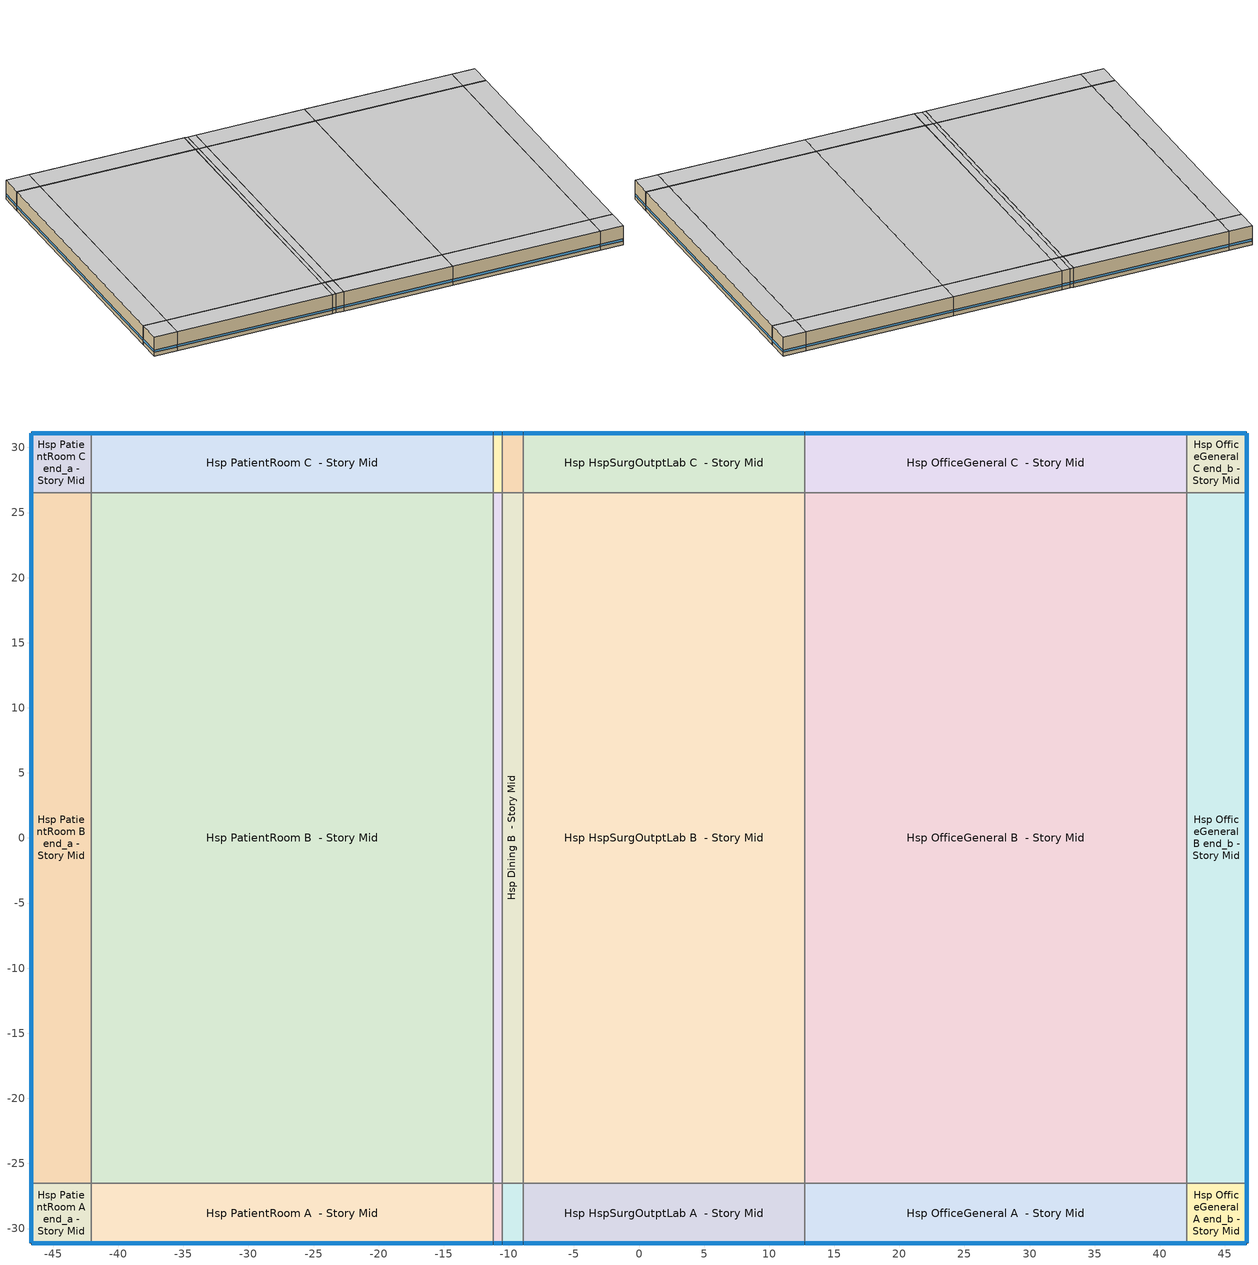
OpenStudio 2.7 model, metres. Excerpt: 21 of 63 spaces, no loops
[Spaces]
Hsp PatientRoom A end_a - Story Mid
 floor adiabatic (DEER Uncarpeted 6in Slab Floor): -46.66,-31.11 -46.66,-26.54 -42.09,-26.54 -42.09,-31.11 z5.94
 wall outside: -46.66,-26.54 -46.66,-31.11 -42.09,-31.11 z5.94:9.91
 wall to Hsp PatientRoom B end_a - Story Mid: -42.09,-26.54 -46.66,-26.54 z5.94:9.91
 wall to Hsp PatientRoom A  - Story Mid: -42.09,-31.11 -42.09,-26.54 z5.94:9.91
 window: -46.64,-31.11 -42.11,-31.11 / -46.66,-26.56 -46.66,-31.08 z6.71:7.15
 ceiling adiabatic (DEER Uncarpeted 6in Slab Floor): -42.09,-31.11 -42.09,-26.54 -46.66,-26.54 -46.66,-31.11 z9.91
Hsp PatientRoom B end_a - Story Mid
 floor adiabatic (DEER Uncarpeted 6in Slab Floor): -46.66,-26.54 -46.66,26.54 -42.09,26.54 -42.09,-26.54 z5.94
 wall outside: -46.66,26.54 -46.66,-26.54 z5.94:9.91
 wall to Hsp PatientRoom C end_a - Story Mid: -42.09,26.54 -46.66,26.54 z5.94:9.91
 wall to Hsp PatientRoom B  - Story Mid: -42.09,-26.54 -42.09,26.54 z5.94:9.91
 window: -46.66,26.51 -46.66,-26.51 z6.71:7.14
 ceiling adiabatic (DEER Uncarpeted 6in Slab Floor): -42.09,-26.54 -42.09,26.54 -46.66,26.54 -46.66,-26.54 z9.91
Hsp PatientRoom C end_a - Story Mid
 floor adiabatic (DEER Uncarpeted 6in Slab Floor): -46.66,26.54 -46.66,31.11 -42.09,31.11 -42.09,26.54 z5.94
 wall outside: -42.09,31.11 -46.66,31.11 -46.66,26.54 z5.94:9.91
 wall to Hsp PatientRoom C  - Story Mid: -42.09,26.54 -42.09,31.11 z5.94:9.91
 window: -46.66,31.08 -46.66,26.56 / -42.11,31.11 -46.64,31.11 z6.71:7.15
 ceiling adiabatic (DEER Uncarpeted 6in Slab Floor): -42.09,26.54 -42.09,31.11 -46.66,31.11 -46.66,26.54 z9.91
Hsp PatientRoom A  - Story Mid
 floor adiabatic (DEER Uncarpeted 6in Slab Floor): -42.09,-31.11 -42.09,-26.54 -11.2,-26.54 -11.2,-31.11 z5.94
 wall outside: -42.09,-31.11 -11.2,-31.11 z5.94:9.91
 wall to Hsp PatientRoom B  - Story Mid: -11.2,-26.54 -42.09,-26.54 z5.94:9.91
 wall to Hsp Kitchen A  - Story Mid: -11.2,-31.11 -11.2,-26.54 z5.94:9.91
 window: -42.06,-31.11 -11.22,-31.11 z6.71:7.14
 ceiling adiabatic (DEER Uncarpeted 6in Slab Floor): -11.2,-31.11 -11.2,-26.54 -42.09,-26.54 -42.09,-31.11 z9.91
Hsp PatientRoom B  - Story Mid
 floor adiabatic (DEER Uncarpeted 6in Slab Floor): -42.09,-26.54 -42.09,26.54 -11.2,26.54 -11.2,-26.54 z5.94
 wall to Hsp PatientRoom C  - Story Mid: -11.2,26.54 -42.09,26.54 z5.94:9.91
 wall to Hsp Kitchen B  - Story Mid: -11.2,-26.54 -11.2,26.54 z5.94:9.91
 ceiling adiabatic (DEER Uncarpeted 6in Slab Floor): -11.2,-26.54 -11.2,26.54 -42.09,26.54 -42.09,-26.54 z9.91
Hsp PatientRoom C  - Story Mid
 floor adiabatic (DEER Uncarpeted 6in Slab Floor): -42.09,26.54 -42.09,31.11 -11.2,31.11 -11.2,26.54 z5.94
 wall outside: -11.2,31.11 -42.09,31.11 z5.94:9.91
 wall to Hsp Kitchen C  - Story Mid: -11.2,26.54 -11.2,31.11 z5.94:9.91
 window: -11.22,31.11 -42.06,31.11 z6.71:7.14
 ceiling adiabatic (DEER Uncarpeted 6in Slab Floor): -11.2,26.54 -11.2,31.11 -42.09,31.11 -42.09,26.54 z9.91
Hsp Kitchen A  - Story Mid
 floor adiabatic (DEER Uncarpeted 6in Slab Floor): -11.2,-31.11 -11.2,-26.54 -10.5,-26.54 -10.5,-31.11 z5.94
 wall outside: -11.2,-31.11 -10.5,-31.11 z5.94:9.91
 wall to Hsp Kitchen B  - Story Mid: -10.5,-26.54 -11.2,-26.54 z5.94:9.91
 wall to Hsp Dining A  - Story Mid: -10.5,-31.11 -10.5,-26.54 z5.94:9.91
 window: -11.17,-31.11 -10.52,-31.11 z6.71:7.18
 ceiling adiabatic (DEER Uncarpeted 6in Slab Floor): -10.5,-31.11 -10.5,-26.54 -11.2,-26.54 -11.2,-31.11 z9.91
Hsp Kitchen B  - Story Mid
 floor adiabatic (DEER Uncarpeted 6in Slab Floor): -11.2,-26.54 -11.2,26.54 -10.5,26.54 -10.5,-26.54 z5.94
 wall to Hsp Kitchen C  - Story Mid: -10.5,26.54 -11.2,26.54 z5.94:9.91
 wall to Hsp Dining B  - Story Mid: -10.5,-26.54 -10.5,26.54 z5.94:9.91
 ceiling adiabatic (DEER Uncarpeted 6in Slab Floor): -10.5,-26.54 -10.5,26.54 -11.2,26.54 -11.2,-26.54 z9.91
Hsp Kitchen C  - Story Mid
 floor adiabatic (DEER Uncarpeted 6in Slab Floor): -11.2,26.54 -11.2,31.11 -10.5,31.11 -10.5,26.54 z5.94
 wall outside: -10.5,31.11 -11.2,31.11 z5.94:9.91
 wall to Hsp Dining C  - Story Mid: -10.5,26.54 -10.5,31.11 z5.94:9.91
 window: -10.52,31.11 -11.17,31.11 z6.71:7.18
 ceiling adiabatic (DEER Uncarpeted 6in Slab Floor): -10.5,26.54 -10.5,31.11 -11.2,31.11 -11.2,26.54 z9.91
Hsp Dining A  - Story Mid
 floor adiabatic (DEER Uncarpeted 6in Slab Floor): -10.5,-31.11 -10.5,-26.54 -8.89,-26.54 -8.89,-31.11 z5.94
 wall outside: -10.5,-31.11 -8.89,-31.11 z5.94:9.91
 wall to Hsp Dining B  - Story Mid: -8.89,-26.54 -10.5,-26.54 z5.94:9.91
 wall to Hsp HspSurgOutptLab A  - Story Mid: -8.89,-31.11 -8.89,-26.54 z5.94:9.91
 window: -10.47,-31.11 -8.92,-31.11 z6.71:7.16
 ceiling adiabatic (DEER Uncarpeted 6in Slab Floor): -8.89,-31.11 -8.89,-26.54 -10.5,-26.54 -10.5,-31.11 z9.91
Hsp Dining B  - Story Mid
 floor adiabatic (DEER Uncarpeted 6in Slab Floor): -10.5,-26.54 -10.5,26.54 -8.89,26.54 -8.89,-26.54 z5.94
 wall to Hsp Dining C  - Story Mid: -8.89,26.54 -10.5,26.54 z5.94:9.91
 wall to Hsp HspSurgOutptLab B  - Story Mid: -8.89,-26.54 -8.89,26.54 z5.94:9.91
 ceiling adiabatic (DEER Uncarpeted 6in Slab Floor): -8.89,-26.54 -8.89,26.54 -10.5,26.54 -10.5,-26.54 z9.91
Hsp Dining C  - Story Mid
 floor adiabatic (DEER Uncarpeted 6in Slab Floor): -10.5,26.54 -10.5,31.11 -8.89,31.11 -8.89,26.54 z5.94
 wall outside: -8.89,31.11 -10.5,31.11 z5.94:9.91
 wall to Hsp HspSurgOutptLab C  - Story Mid: -8.89,26.54 -8.89,31.11 z5.94:9.91
 window: -8.92,31.11 -10.47,31.11 z6.71:7.16
 ceiling adiabatic (DEER Uncarpeted 6in Slab Floor): -8.89,26.54 -8.89,31.11 -10.5,31.11 -10.5,26.54 z9.91
Hsp HspSurgOutptLab A  - Story Mid
 floor adiabatic (DEER Uncarpeted 6in Slab Floor): -8.89,-31.11 -8.89,-26.54 12.73,-26.54 12.73,-31.11 z5.94
 wall outside: -8.89,-31.11 12.73,-31.11 z5.94:9.91
 wall to Hsp HspSurgOutptLab B  - Story Mid: 12.73,-26.54 -8.89,-26.54 z5.94:9.91
 wall to Hsp OfficeGeneral A  - Story Mid: 12.73,-31.11 12.73,-26.54 z5.94:9.91
 window: -8.87,-31.11 12.7,-31.11 z6.71:7.14
 ceiling adiabatic (DEER Uncarpeted 6in Slab Floor): 12.73,-31.11 12.73,-26.54 -8.89,-26.54 -8.89,-31.11 z9.91
Hsp HspSurgOutptLab B  - Story Mid
 floor adiabatic (DEER Uncarpeted 6in Slab Floor): -8.89,-26.54 -8.89,26.54 12.73,26.54 12.73,-26.54 z5.94
 wall to Hsp HspSurgOutptLab C  - Story Mid: 12.73,26.54 -8.89,26.54 z5.94:9.91
 wall to Hsp OfficeGeneral B  - Story Mid: 12.73,-26.54 12.73,26.54 z5.94:9.91
 ceiling adiabatic (DEER Uncarpeted 6in Slab Floor): 12.73,-26.54 12.73,26.54 -8.89,26.54 -8.89,-26.54 z9.91
Hsp HspSurgOutptLab C  - Story Mid
 floor adiabatic (DEER Uncarpeted 6in Slab Floor): -8.89,26.54 -8.89,31.11 12.73,31.11 12.73,26.54 z5.94
 wall outside: 12.73,31.11 -8.89,31.11 z5.94:9.91
 wall to Hsp OfficeGeneral C  - Story Mid: 12.73,26.54 12.73,31.11 z5.94:9.91
 window: 12.7,31.11 -8.87,31.11 z6.71:7.14
 ceiling adiabatic (DEER Uncarpeted 6in Slab Floor): 12.73,26.54 12.73,31.11 -8.89,31.11 -8.89,26.54 z9.91
Hsp OfficeGeneral A  - Story Mid
 floor adiabatic (DEER Uncarpeted 6in Slab Floor): 12.73,-31.11 12.73,-26.54 42.09,-26.54 42.09,-31.11 z5.94
 wall outside: 12.73,-31.11 42.09,-31.11 z5.94:9.91
 wall to Hsp OfficeGeneral B  - Story Mid: 42.09,-26.54 12.73,-26.54 z5.94:9.91
 wall to Hsp OfficeGeneral A end_b - Story Mid: 42.09,-31.11 42.09,-26.54 z5.94:9.91
 window: 12.75,-31.11 42.06,-31.11 z6.71:7.14
 ceiling adiabatic (DEER Uncarpeted 6in Slab Floor): 42.09,-31.11 42.09,-26.54 12.73,-26.54 12.73,-31.11 z9.91
Hsp OfficeGeneral B  - Story Mid
 floor adiabatic (DEER Uncarpeted 6in Slab Floor): 12.73,-26.54 12.73,26.54 42.09,26.54 42.09,-26.54 z5.94
 wall to Hsp OfficeGeneral C  - Story Mid: 42.09,26.54 12.73,26.54 z5.94:9.91
 wall to Hsp OfficeGeneral B end_b - Story Mid: 42.09,-26.54 42.09,26.54 z5.94:9.91
 ceiling adiabatic (DEER Uncarpeted 6in Slab Floor): 42.09,-26.54 42.09,26.54 12.73,26.54 12.73,-26.54 z9.91
Hsp OfficeGeneral C  - Story Mid
 floor adiabatic (DEER Uncarpeted 6in Slab Floor): 12.73,26.54 12.73,31.11 42.09,31.11 42.09,26.54 z5.94
 wall outside: 42.09,31.11 12.73,31.11 z5.94:9.91
 wall to Hsp OfficeGeneral C end_b - Story Mid: 42.09,26.54 42.09,31.11 z5.94:9.91
 window: 42.06,31.11 12.75,31.11 z6.71:7.14
 ceiling adiabatic (DEER Uncarpeted 6in Slab Floor): 42.09,26.54 42.09,31.11 12.73,31.11 12.73,26.54 z9.91
Hsp OfficeGeneral A end_b - Story Mid
 floor adiabatic (DEER Uncarpeted 6in Slab Floor): 42.09,-31.11 42.09,-26.54 46.66,-26.54 46.66,-31.11 z5.94
 wall outside: 42.09,-31.11 46.66,-31.11 46.66,-26.54 z5.94:9.91
 wall to Hsp OfficeGeneral B end_b - Story Mid: 46.66,-26.54 42.09,-26.54 z5.94:9.91
 window: 46.66,-31.08 46.66,-26.56 / 42.11,-31.11 46.64,-31.11 z6.71:7.15
 ceiling adiabatic (DEER Uncarpeted 6in Slab Floor): 46.66,-31.11 46.66,-26.54 42.09,-26.54 42.09,-31.11 z9.91
Hsp OfficeGeneral B end_b - Story Mid
 floor adiabatic (DEER Uncarpeted 6in Slab Floor): 42.09,-26.54 42.09,26.54 46.66,26.54 46.66,-26.54 z5.94
 wall outside: 46.66,-26.54 46.66,26.54 z5.94:9.91
 wall to Hsp OfficeGeneral C end_b - Story Mid: 46.66,26.54 42.09,26.54 z5.94:9.91
 window: 46.66,-26.51 46.66,26.51 z6.71:7.14
 ceiling adiabatic (DEER Uncarpeted 6in Slab Floor): 46.66,-26.54 46.66,26.54 42.09,26.54 42.09,-26.54 z9.91
Hsp OfficeGeneral C end_b - Story Mid
 floor adiabatic (DEER Uncarpeted 6in Slab Floor): 42.09,26.54 42.09,31.11 46.66,31.11 46.66,26.54 z5.94
 wall outside: 46.66,26.54 46.66,31.11 42.09,31.11 z5.94:9.91
 window: 46.64,31.11 42.11,31.11 / 46.66,26.56 46.66,31.08 z6.71:7.15
 ceiling adiabatic (DEER Uncarpeted 6in Slab Floor): 46.66,26.54 46.66,31.11 42.09,31.11 42.09,26.54 z9.91
[Building]
DEER Pre-1975|Hsp: Default Construction Set=Res DEER Pre-1975 - Hsp - CEC T24-CEC6; Standards Building Type=Hsp
[Site]
Site 1: Terrain=City
[ClimateZones]
Climate Zone Institution Name 1=CEC; Climate Zone Document Name 1=California Climate Zone Descriptions; Climate Zone Document Year 1=1995; Climate Zone Value 1=6
[SizingPeriod:DesignDay] Barometric Pressure {Pa}=100977; Sky Clearness=0; Rain Indicator=0; Snow Indicator=0; Day of Month=21; Daylight Saving Time Indicator=0; Humidity Indicating Type=Wetbulb; Dry-Bulb Temperature Range Modifier Type=DefaultMultipliers
Name | Maximum Dry-Bulb Temperature {C} | Daily Dry-Bulb Temperature Range {deltaC} | Humidity Indicating Conditions at Maximum Dry-Bulb | Wind Speed {m/s} | Wind Direction {deg} | Month | Day Type | Solar Model Indicator | ASHRAE Taub | ASHRAE Taud
Houston Bush Intercontinental Ann Htg 99.6% Condns DB | -1.6 | 0 | -1.6 | 2.8 | 0 | 1 | WinterDesignDay | ASHRAEClearSky
Houston Bush Intercontinental Ann Clg .4% Condns DB=>MWB | 36 | 10.1 | 24.8 | 3.5 | 170 | 7 | SummerDesignDay | ASHRAETau | 0.499 | 1.97
[Site:GroundTemperature:BuildingSurface]
19.527, 19.502, 19.536, 19.598, 20.002, 21.64, 22.225, 22.375, 21.449, 20.121, 19.802, 19.633
[DefaultConstructionSet]
Res DEER Pre-1975 - Hsp - CEC T24-CEC6: Default Exterior Surface Constructions=Default Surface Constructions 1; Default Interior Surface Constructions=Default Surface Constructions 2; Default Ground Contact Surface Constructions=Default Surface Constructions 3; Default Exterior SubSurface Constructions=Default Sub Surface Constructions 1; Default Interior SubSurface Constructions=Default Sub Surface Constructions 2; Interior Partition Construction=Typical Interior Partition
[DefaultSurfaceConstructions]
Name | Floor Construction | Wall Construction | Roof Ceiling Construction
Default Surface Constructions 1 | DEER Uncarpeted 6in Slab Floor | DEER Insulated Exterior Mass Wall R-3.51 | DEER Mass Roof R-15.77
Default Surface Constructions 2 | DEER Uncarpeted 6in Slab Floor | Typical Interior Wall | DEER Uncarpeted 6in Slab Floor
Default Surface Constructions 3 | DEER Carpeted 6in Slab Floor | Typical Uninsulated Basement Mass Wall
[Construction]
DEER Uncarpeted 6in Slab Floor: Typical Insulation R-1.73, 6 in. Normalweight Concrete Floor
DEER Insulated Exterior Mass Wall R-3.51: 8 in. Concrete Block Wall, Typical Insulation R-1.73
DEER Mass Roof R-15.77: Roof Membrane, Typical Insulation R-15.27, Metal Roof Surface
Typical Interior Wall: G01 13mm gypsum board, G01 13mm gypsum board
DEER Carpeted 6in Slab Floor: 6 in. Normalweight Concrete Floor, Typical Carpet Pad
Typical Uninsulated Basement Mass Wall: 8 in. Concrete Block Basement Wall
DEER Metal Framed Window U-1.23 SHGC 0.82: Simple Glazing U-1.23 SHGC 0.82
DEER Metal Framed Window U-1.23 SHGC 0.82 1: Simple Glazing U-1.23 SHGC 0.82 1
Typical Uninsulated Swinging Door: Typical Insulation
U 0.98 SHGC 0.68 Sgl Ref-B-H Clr 6mm: REF B CLEAR HI 6MM
Typical Insulated Metal Door: F08 Metal surface, Typical Insulation
DEER Skylight U-1.31 SHGC 0.61: Simple Glazing U-1.23 SHGC 0.61
Typical Interior Window: Clear 3mm
Typical Interior Door; Typical Interior Partition: G05 25mm wood
[Material:NoMass] Roughness=Smooth; Thermal Absorptance=0.9; Solar Absorptance=0.7
Name | Thermal Resistance {m2-K/W} | Visible Absorptance
Typical Insulation R-1.73 | 0.305336 | 0.7
Typical Insulation R-15.27 | 2.68843 | 0.7
Typical Insulation | 0.0282222 | 0.7
Typical Carpet Pad | 0.21648 | 0.8
[Material] Thermal Absorptance=0.9
Name | Roughness | Thickness {m} | Conductivity {W/m-K} | Density {kg/m3} | Specific Heat {J/kg-K} | Solar Absorptance | Visible Absorptance
6 in. Normalweight Concrete Floor | MediumRough | 0.1524 | 2.31 | 2322 | 832 | 0.7 | 0.7
8 in. Concrete Block Wall | MediumRough | 0.2032 | 0.72 | 800 | 832 | 0.7 | 0.7
Roof Membrane | VeryRough | 0.0095 | 0.16 | 1121.29 | 1460 | 0.7 | 0.7
Metal Roof Surface; F08 Metal surface | Smooth | 0.0008 | 45.28 | 7824 | 500 | 0.7 | 0.7
G01 13mm gypsum board | Smooth | 0.0127 | 0.160031 | 800.001 | 1090.73 | 0.7 | 0.5
8 in. Concrete Block Basement Wall | MediumRough | 0.2032 | 1.326 | 1842 | 912 | 0.7 | 0.7
G05 25mm wood | MediumSmooth | 0.0254 | 0.15 | 608 | 1630 | 0.5 | 0.5
[DefaultSubSurfaceConstructions]
Name | Fixed Window Construction | Operable Window Construction | Door Construction | Glass Door Construction | Overhead Door Construction | Skylight Construction | Tubular Daylight Dome Construction | Tubular Daylight Diffuser Construction
Default Sub Surface Constructions 1 | DEER Metal Framed Window U-1.23 SHGC 0.82 | DEER Metal Framed Window U-1.23 SHGC 0.82 1 | Typical Uninsulated Swinging Door | U 0.98 SHGC 0.68 Sgl Ref-B-H Clr 6mm | Typical Insulated Metal Door | DEER Skylight U-1.31 SHGC 0.61 | Typical Interior Window | Typical Interior Window
Default Sub Surface Constructions 2 | Typical Interior Window | Typical Interior Window | Typical Interior Door
[WindowMaterial:SimpleGlazingSystem] Visible Transmittance=0.25
Name | U-Factor {W/m2-K} | Solar Heat Gain Coefficient
Simple Glazing U-1.23 SHGC 0.82; Simple Glazing U-1.23 SHGC 0.82 1 | 6.98426 | 0.82
Simple Glazing U-1.23 SHGC 0.61 | 7 | 0.61
[WindowMaterial:Glazing] Optical Data Type=SpectralAverage; Infrared Transmittance at Normal Incidence=0; Front Side Infrared Hemispherical Emissivity=0.84; Conductivity {W/m-K}=0.9; Dirt Correction Factor for Solar and Visible Transmittance=1; Solar Diffusing=No
Name | Thickness {m} | Solar Transmittance at Normal Incidence | Front Side Solar Reflectance at Normal Incidence | Back Side Solar Reflectance at Normal Incidence | Visible Transmittance at Normal Incidence | Front Side Visible Reflectance at Normal Incidence | Back Side Visible Reflectance at Normal Incidence | Back Side Infrared Hemispherical Emissivity
REF B CLEAR HI 6MM | 0.006 | 0.24 | 0.16 | 0.32 | 0.3 | 0.16 | 0.29 | 0.6
Clear 3mm | 0.003 | 0.837 | 0.075 | 0.075 | 0.898 | 0.081 | 0.081 | 0.84
[SpaceType] Standards Building Type=Hsp
Name | Default Schedule Set | Design Specification Outdoor Air Object | Standards Space Type
Hsp HspSurgOutptLab - DEER Pre-1975 | Hsp HspSurgOutptLab Schedule Set | Hsp HspSurgOutptLab Ventilation | HspSurgOutptLab
Hsp Dining - DEER Pre-1975 | Hsp Dining Schedule Set | Hsp Dining Ventilation | Dining
Hsp Kitchen - DEER Pre-1975 | Hsp Kitchen Schedule Set | Hsp Kitchen Ventilation | Kitchen
Hsp OfficeGeneral - DEER Pre-1975 | Hsp OfficeGeneral Schedule Set | Hsp OfficeGeneral Ventilation | OfficeGeneral
Hsp PatientRoom - DEER Pre-1975 | Hsp PatientRoom Schedule Set | Hsp PatientRoom Ventilation | PatientRoom
[BuildingStory]
Story Mid: Nominal Z Coordinate {m}=5.9436; Nominal Floor to Floor Height {m}=3.9624
[Space] Building Story=Story Mid
Name | Space Type | Thermal Zone
Hsp PatientRoom A end_a - Story Mid | Hsp PatientRoom - DEER Pre-1975 | Zone Hsp PatientRoom A end_a - Story Mid
Hsp PatientRoom B end_a - Story Mid | Hsp PatientRoom - DEER Pre-1975 | Zone Hsp PatientRoom B end_a - Story Mid
Hsp PatientRoom C end_a - Story Mid | Hsp PatientRoom - DEER Pre-1975 | Zone Hsp PatientRoom C end_a - Story Mid
Hsp PatientRoom A  - Story Mid | Hsp PatientRoom - DEER Pre-1975 | Zone Hsp PatientRoom A  - Story Mid
Hsp PatientRoom B  - Story Mid | Hsp PatientRoom - DEER Pre-1975 | Zone Hsp PatientRoom B  - Story Mid
Hsp PatientRoom C  - Story Mid | Hsp PatientRoom - DEER Pre-1975 | Zone Hsp PatientRoom C  - Story Mid
Hsp Kitchen A  - Story Mid | Hsp Kitchen - DEER Pre-1975 | Zone Hsp Kitchen A  - Story Mid
Hsp Kitchen B  - Story Mid | Hsp Kitchen - DEER Pre-1975 | Zone Hsp Kitchen B  - Story Mid
Hsp Kitchen C  - Story Mid | Hsp Kitchen - DEER Pre-1975 | Zone Hsp Kitchen C  - Story Mid
Hsp Dining A  - Story Mid | Hsp Dining - DEER Pre-1975 | Zone Hsp Dining A  - Story Mid
Hsp Dining B  - Story Mid | Hsp Dining - DEER Pre-1975 | Zone Hsp Dining B  - Story Mid
Hsp Dining C  - Story Mid | Hsp Dining - DEER Pre-1975 | Zone Hsp Dining C  - Story Mid
Hsp HspSurgOutptLab A  - Story Mid | Hsp HspSurgOutptLab - DEER Pre-1975 | Zone Hsp HspSurgOutptLab A  - Story Mid
Hsp HspSurgOutptLab B  - Story Mid | Hsp HspSurgOutptLab - DEER Pre-1975 | Zone Hsp HspSurgOutptLab B  - Story Mid
Hsp HspSurgOutptLab C  - Story Mid | Hsp HspSurgOutptLab - DEER Pre-1975 | Zone Hsp HspSurgOutptLab C  - Story Mid
Hsp OfficeGeneral A  - Story Mid | Hsp OfficeGeneral - DEER Pre-1975 | Zone Hsp OfficeGeneral A  - Story Mid
Hsp OfficeGeneral B  - Story Mid | Hsp OfficeGeneral - DEER Pre-1975 | Zone Hsp OfficeGeneral B  - Story Mid
Hsp OfficeGeneral C  - Story Mid | Hsp OfficeGeneral - DEER Pre-1975 | Zone Hsp OfficeGeneral C  - Story Mid
Hsp OfficeGeneral A end_b - Story Mid | Hsp OfficeGeneral - DEER Pre-1975 | Zone Hsp OfficeGeneral A end_b - Story Mid
Hsp OfficeGeneral B end_b - Story Mid | Hsp OfficeGeneral - DEER Pre-1975 | Zone Hsp OfficeGeneral B end_b - Story Mid
Hsp OfficeGeneral C end_b - Story Mid | Hsp OfficeGeneral - DEER Pre-1975 | Zone Hsp OfficeGeneral C end_b - Story Mid
[ThermalZone] Multiplier=2; Use Ideal Air Loads=No
Name | Thermostat
Zone Hsp PatientRoom A end_a - Story Mid | Hsp PatientRoom - DEER Pre-1975 Thermostat 10
Zone Hsp PatientRoom B end_a - Story Mid | Hsp PatientRoom - DEER Pre-1975 Thermostat 11
Zone Hsp PatientRoom C end_a - Story Mid | Hsp PatientRoom - DEER Pre-1975 Thermostat 12
Zone Hsp PatientRoom A  - Story Mid | Hsp PatientRoom - DEER Pre-1975 Thermostat 13
Zone Hsp PatientRoom B  - Story Mid | Hsp PatientRoom - DEER Pre-1975 Thermostat 2
Zone Hsp PatientRoom C  - Story Mid | Hsp PatientRoom - DEER Pre-1975 Thermostat 14
Zone Hsp Kitchen A  - Story Mid | Hsp Kitchen - DEER Pre-1975 Thermostat 1
Zone Hsp Kitchen B  - Story Mid | Hsp Kitchen - DEER Pre-1975 Thermostat 6
Zone Hsp Kitchen C  - Story Mid | Hsp Kitchen - DEER Pre-1975 Thermostat 7
Zone Hsp Dining A  - Story Mid | Hsp Dining - DEER Pre-1975 Thermostat 6
Zone Hsp Dining B  - Story Mid | Hsp Dining - DEER Pre-1975 Thermostat 7
Zone Hsp Dining C  - Story Mid | Hsp Dining - DEER Pre-1975 Thermostat 1
Zone Hsp HspSurgOutptLab A  - Story Mid | Hsp HspSurgOutptLab - DEER Pre-1975 Thermostat 4
Zone Hsp HspSurgOutptLab B  - Story Mid | Hsp HspSurgOutptLab - DEER Pre-1975 Thermostat 7
Zone Hsp HspSurgOutptLab C  - Story Mid | Hsp HspSurgOutptLab - DEER Pre-1975 Thermostat 3
Zone Hsp OfficeGeneral A  - Story Mid | Hsp OfficeGeneral - DEER Pre-1975 Thermostat
Zone Hsp OfficeGeneral B  - Story Mid | Hsp OfficeGeneral - DEER Pre-1975 Thermostat 10
Zone Hsp OfficeGeneral C  - Story Mid | Hsp OfficeGeneral - DEER Pre-1975 Thermostat 11
Zone Hsp OfficeGeneral A end_b - Story Mid | Hsp OfficeGeneral - DEER Pre-1975 Thermostat 12
Zone Hsp OfficeGeneral B end_b - Story Mid | Hsp OfficeGeneral - DEER Pre-1975 Thermostat 13
Zone Hsp OfficeGeneral C end_b - Story Mid | Hsp OfficeGeneral - DEER Pre-1975 Thermostat 14
[People:Definition] Number of People Calculation Method=People/Area; Fraction Radiant=0.3
Name | People per Space Floor Area {person/m2}
Hsp HspSurgOutptLab People Definition; Hsp PatientRoom People Definition | 0.0721182
Hsp Dining People Definition | 0.477918
Hsp Kitchen People Definition | 0.0355209
Hsp OfficeGeneral People Definition | 0.0473612
[People] Work Efficiency Schedule=Work Efficiency Schedule; Clothing Insulation Schedule=Clothing Schedule; Air Velocity Schedule=Air Velocity Schedule; Multiplier=1
Name | People Definition | Space or SpaceType
Hsp HspSurgOutptLab People | Hsp HspSurgOutptLab People Definition | Hsp HspSurgOutptLab - DEER Pre-1975
Hsp Dining People | Hsp Dining People Definition | Hsp Dining - DEER Pre-1975
Hsp Kitchen People | Hsp Kitchen People Definition | Hsp Kitchen - DEER Pre-1975
Hsp OfficeGeneral People | Hsp OfficeGeneral People Definition | Hsp OfficeGeneral - DEER Pre-1975
Hsp PatientRoom People | Hsp PatientRoom People Definition | Hsp PatientRoom - DEER Pre-1975
[Lights:Definition] Design Level Calculation Method=Watts/Area
Name | Watts per Space Floor Area {W/m2}
Hsp HspSurgOutptLab Lights Definition | 15.0695
Hsp Dining Lights Definition | 16.1459
Hsp Kitchen Lights Definition | 18.2986
Hsp OfficeGeneral Lights Definition | 13.9931
Hsp PatientRoom Lights Definition | 8.61113
[Lights] Fraction Replaceable=0
Name | Lights Definition | Space or SpaceType
Hsp HspSurgOutptLab Lights | Hsp HspSurgOutptLab Lights Definition | Hsp HspSurgOutptLab - DEER Pre-1975
Hsp Dining Lights | Hsp Dining Lights Definition | Hsp Dining - DEER Pre-1975
Hsp Kitchen Lights | Hsp Kitchen Lights Definition | Hsp Kitchen - DEER Pre-1975
Hsp OfficeGeneral Lights | Hsp OfficeGeneral Lights Definition | Hsp OfficeGeneral - DEER Pre-1975
Hsp PatientRoom Lights | Hsp PatientRoom Lights Definition | Hsp PatientRoom - DEER Pre-1975
[ElectricEquipment:Definition] Design Level Calculation Method=Watts/Area
Name | Watts per Space Floor Area {W/m2} | Fraction Radiant | Fraction Latent | Fraction Lost
Hsp HspSurgOutptLab Elec Equip Definition; Hsp PatientRoom Elec Equip Definition | 16.1459 | 0.5
Hsp Dining Elec Equip Definition | 6.18925 | 0.5
Hsp Kitchen Elec Equip Definition | 44.7348 | 0.44 | 0.05 | 0.51
Hsp OfficeGeneral Elec Equip Definition | 18.5677 | 0.5
[ElectricEquipment]
Name | Electric Equipment Definition | Space or SpaceType
Hsp HspSurgOutptLab Elec Equip | Hsp HspSurgOutptLab Elec Equip Definition | Hsp HspSurgOutptLab - DEER Pre-1975
Hsp Dining Elec Equip | Hsp Dining Elec Equip Definition | Hsp Dining - DEER Pre-1975
Hsp Kitchen Elec Equip | Hsp Kitchen Elec Equip Definition | Hsp Kitchen - DEER Pre-1975
Hsp OfficeGeneral Elec Equip | Hsp OfficeGeneral Elec Equip Definition | Hsp OfficeGeneral - DEER Pre-1975
Hsp PatientRoom Elec Equip | Hsp PatientRoom Elec Equip Definition | Hsp PatientRoom - DEER Pre-1975
[DesignSpecification:OutdoorAir] Outdoor Air Method=Sum
Name | Outdoor Air Flow per Floor Area {m3/s-m2}
Hsp HspSurgOutptLab Ventilation; Hsp PatientRoom Ventilation | 0.0008636
Hsp Dining Ventilation | 0.0045212
Hsp Kitchen Ventilation | 0.000254
Hsp OfficeGeneral Ventilation | 0.0004572
[DefaultScheduleSet] Infiltration Schedule=D_Hsp_All_C_Inf_Yr
Name | Number of People Schedule | People Activity Level Schedule | Lighting Schedule | Electric Equipment Schedule | Gas Equipment Schedule
Hsp HspSurgOutptLab Schedule Set | D_Hsp_SrgOutLab_Occup_Yr | DEER Activity 132W/person | D17_Hsp_OROPLab_LF_Yr | D_Hsp_SrgOutLab_Misc_Yr
Hsp Dining Schedule Set | D_Hsp_Ktchn_Occup_Yr | DEER Activity 161W/person | D17_Hsp_Din_LF_Yr | D_Hsp_Ktchn_Misc_Yr
Hsp Kitchen Schedule Set | D_Hsp_Ktchn_Occup_Yr | DEER Activity 220W/person | D17_Hsp_Ktchn_LF_Yr | D_Hsp_Ktchn_Misc_Yr | D_Hsp_Ktchn_Cook_Yr
Hsp OfficeGeneral Schedule Set | D_Hsp_OffGen_Occup_Yr | DEER Activity 132W/person | D17_Hsp_OffGen_LF_Yr | D_Hsp_OffGen_Misc_Yr
Hsp PatientRoom Schedule Set | D_Hsp_Patient_Occup_Yr | DEER Activity 132W/person | D17_Hsp_Patient_LF_Yr | D_Hsp_Patient_Misc_Yr
[GasEquipment:Definition]
Hsp Kitchen Gas Equip Definition: Design Level Calculation Method=Watts/Area; Watts per Space Floor Area {W/m2}=854.894; Fraction Latent=0.32; Fraction Radiant=0.05; Fraction Lost=0.63
[GasEquipment]
Hsp Kitchen Gas Equip: Gas Equipment Definition=Hsp Kitchen Gas Equip Definition; Space or SpaceType=Hsp Kitchen - DEER Pre-1975
[SpaceInfiltration:DesignFlowRate] Schedule=Always On Discrete; Design Flow Rate Calculation Method=Flow/ExteriorArea; Flow per Exterior Surface Area {m3/s-m2}=0.00019304; Constant Term Coefficient=0; Temperature Term Coefficient=0; Velocity Term Coefficient=0.224; Velocity Squared Term Coefficient=0
Name | Space or SpaceType
Hsp Dining A  - Story Mid Infiltration | Hsp Dining A  - Story Mid
Hsp Dining C  - Story Mid Infiltration | Hsp Dining C  - Story Mid
Hsp HspSurgOutptLab A  - Story Mid Infiltration | Hsp HspSurgOutptLab A  - Story Mid
Hsp HspSurgOutptLab C  - Story Mid Infiltration | Hsp HspSurgOutptLab C  - Story Mid
Hsp Kitchen A  - Story Mid Infiltration | Hsp Kitchen A  - Story Mid
Hsp Kitchen C  - Story Mid Infiltration | Hsp Kitchen C  - Story Mid
Hsp OfficeGeneral A  - Story Mid Infiltration | Hsp OfficeGeneral A  - Story Mid
Hsp OfficeGeneral A end_b - Story Mid Infiltration | Hsp OfficeGeneral A end_b - Story Mid
Hsp OfficeGeneral B end_b - Story Mid Infiltration | Hsp OfficeGeneral B end_b - Story Mid
Hsp OfficeGeneral C  - Story Mid Infiltration | Hsp OfficeGeneral C  - Story Mid
Hsp OfficeGeneral C end_b - Story Mid Infiltration | Hsp OfficeGeneral C end_b - Story Mid
Hsp PatientRoom A  - Story Mid Infiltration | Hsp PatientRoom A  - Story Mid
Hsp PatientRoom A end_a - Story Mid Infiltration | Hsp PatientRoom A end_a - Story Mid
Hsp PatientRoom B end_a - Story Mid Infiltration | Hsp PatientRoom B end_a - Story Mid
Hsp PatientRoom C  - Story Mid Infiltration | Hsp PatientRoom C  - Story Mid
Hsp PatientRoom C end_a - Story Mid Infiltration | Hsp PatientRoom C end_a - Story Mid
[Exterior:Lights:Definition]
Name | Design Level {W}
Parking Areas and Drives Def (W/ft^2) | 0.04
Building Facades Def (W/ft^2) | 0.25
Main Entries Def (W/ft) | 30
Other Doors Def (W/ft) | 25
Emergency Canopies Def (W/ft^2) | 4
[Exterior:Lights] Schedule=Always On Discrete; Control Option=AstronomicalClock
Name | Exterior Lights Definition | Multiplier
Parking Areas and Drives | Parking Areas and Drives Def (W/ft^2) | 499924
Building Facades | Building Facades Def (W/ft^2) | 13267.7
Main Entries | Main Entries Def (W/ft) | 113.524
Other Doors | Other Doors Def (W/ft) | 94.9943
Emergency Canopies | Emergency Canopies Def (W/ft^2) | 720
[ThermostatSetpoint:DualSetpoint] Heating Setpoint Temperature Schedule=D_Hsp_All_HTemp_Yr; Cooling Setpoint Temperature Schedule=D_Hsp_All_CTemp_Yr
Hsp HspSurgOutptLab - DEER Pre-1975 Thermostat 3; Hsp HspSurgOutptLab - DEER Pre-1975 Thermostat 4; Hsp HspSurgOutptLab - DEER Pre-1975 Thermostat 7; Hsp Dining - DEER Pre-1975 Thermostat 1; Hsp Dining - DEER Pre-1975 Thermostat 6; Hsp Dining - DEER Pre-1975 Thermostat 7; Hsp Kitchen - DEER Pre-1975 Thermostat 1; Hsp Kitchen - DEER Pre-1975 Thermostat 6; Hsp Kitchen - DEER Pre-1975 Thermostat 7; Hsp OfficeGeneral - DEER Pre-1975 Thermostat; Hsp OfficeGeneral - DEER Pre-1975 Thermostat 10; Hsp OfficeGeneral - DEER Pre-1975 Thermostat 11; Hsp OfficeGeneral - DEER Pre-1975 Thermostat 12; Hsp OfficeGeneral - DEER Pre-1975 Thermostat 13; Hsp OfficeGeneral - DEER Pre-1975 Thermostat 14; Hsp PatientRoom - DEER Pre-1975 Thermostat 2; Hsp PatientRoom - DEER Pre-1975 Thermostat 10; Hsp PatientRoom - DEER Pre-1975 Thermostat 11; Hsp PatientRoom - DEER Pre-1975 Thermostat 12; Hsp PatientRoom - DEER Pre-1975 Thermostat 13; Hsp PatientRoom - DEER Pre-1975 Thermostat 14
[Schedule:Ruleset]
Name | Default Day Schedule | Summer Design Day Schedule | Winter Design Day Schedule
Clothing Schedule | Clothing Schedule Default Winter Clothes
Air Velocity Schedule | Air Velocity Schedule Default
Work Efficiency Schedule | Work Efficiency Schedule Default
D_Hsp_SrgOutLab_Occup_Yr | D_Hsp_SrgOutLab_Occup_Yr Default | D_Hsp_SrgOutLab_Occup_Yr Summer Design Day | D_Hsp_SrgOutLab_Occup_Yr Winter Design Day
DEER Activity 132W/person | DEER Activity 132W/person Default | DEER Activity 132W/person Summer Design Day | DEER Activity 132W/person Winter Design Day
D17_Hsp_OROPLab_LF_Yr | D17_Hsp_OROPLab_LF_Yr Default | D17_Hsp_OROPLab_LF_Yr Summer Design Day | D17_Hsp_OROPLab_LF_Yr Winter Design Day
D_Hsp_SrgOutLab_Misc_Yr | D_Hsp_SrgOutLab_Misc_Yr Default | D_Hsp_SrgOutLab_Misc_Yr Summer Design Day | D_Hsp_SrgOutLab_Misc_Yr Winter Design Day
D_Hsp_All_C_Inf_Yr | D_Hsp_All_C_Inf_Yr Default | D_Hsp_All_C_Inf_Yr Summer Design Day | D_Hsp_All_C_Inf_Yr Winter Design Day
D_Hsp_Ktchn_Occup_Yr | D_Hsp_Ktchn_Occup_Yr Default | D_Hsp_Ktchn_Occup_Yr Summer Design Day | D_Hsp_Ktchn_Occup_Yr Winter Design Day
DEER Activity 161W/person | DEER Activity 161W/person Default | DEER Activity 161W/person Summer Design Day | DEER Activity 161W/person Winter Design Day
D17_Hsp_Din_LF_Yr | D17_Hsp_Din_LF_Yr Default | D17_Hsp_Din_LF_Yr Summer Design Day | D17_Hsp_Din_LF_Yr Winter Design Day
D_Hsp_Ktchn_Misc_Yr | D_Hsp_Ktchn_Misc_Yr Default | D_Hsp_Ktchn_Misc_Yr Summer Design Day | D_Hsp_Ktchn_Misc_Yr Winter Design Day
DEER Activity 220W/person | DEER Activity 220W/person Default | DEER Activity 220W/person Summer Design Day | DEER Activity 220W/person Winter Design Day
D17_Hsp_Ktchn_LF_Yr | D17_Hsp_Ktchn_LF_Yr Default | D17_Hsp_Ktchn_LF_Yr Summer Design Day | D17_Hsp_Ktchn_LF_Yr Winter Design Day
D_Hsp_Ktchn_Cook_Yr | D_Hsp_Ktchn_Cook_Yr Default | D_Hsp_Ktchn_Cook_Yr Summer Design Day | D_Hsp_Ktchn_Cook_Yr Winter Design Day
D_Hsp_OffGen_Occup_Yr | D_Hsp_OffGen_Occup_Yr Default | D_Hsp_OffGen_Occup_Yr Summer Design Day | D_Hsp_OffGen_Occup_Yr Winter Design Day
D17_Hsp_OffGen_LF_Yr | D17_Hsp_OffGen_LF_Yr Default | D17_Hsp_OffGen_LF_Yr Summer Design Day | D17_Hsp_OffGen_LF_Yr Winter Design Day
D_Hsp_OffGen_Misc_Yr | D_Hsp_OffGen_Misc_Yr Default | D_Hsp_OffGen_Misc_Yr Summer Design Day | D_Hsp_OffGen_Misc_Yr Winter Design Day
D_Hsp_Patient_Occup_Yr | D_Hsp_Patient_Occup_Yr Default | D_Hsp_Patient_Occup_Yr Summer Design Day | D_Hsp_Patient_Occup_Yr Winter Design Day
D17_Hsp_Patient_LF_Yr | D17_Hsp_Patient_LF_Yr Default | D17_Hsp_Patient_LF_Yr Summer Design Day | D17_Hsp_Patient_LF_Yr Winter Design Day
D_Hsp_Patient_Misc_Yr | D_Hsp_Patient_Misc_Yr Default | D_Hsp_Patient_Misc_Yr Summer Design Day | D_Hsp_Patient_Misc_Yr Winter Design Day
D_Hsp_All_HTemp_Yr | D_Hsp_All_HTemp_Yr Default | D_Hsp_All_HTemp_Yr Summer Design Day | D_Hsp_All_HTemp_Yr Winter Design Day
D_Hsp_All_CTemp_Yr | D_Hsp_All_CTemp_Yr Default | D_Hsp_All_CTemp_Yr Summer Design Day | D_Hsp_All_CTemp_Yr Winter Design Day
[Schedule:Day]
Clothing Schedule Default Winter Clothes: 24, 0, 1
Clothing Schedule Summer Clothes; D_Hsp_All_C_Inf_Yr Default; D_Hsp_All_C_Inf_Yr Winter Design Day; D_Hsp_All_C_Inf_Yr Summer Design Day: 24, 0, 0.5
Air Velocity Schedule Default: 24, 0, 0.2
Work Efficiency Schedule Default: 24, 0, 0
D_Hsp_SrgOutLab_Occup_Yr Default; D_Hsp_SrgOutLab_Occup_Yr Winter Design Day; D_Hsp_SrgOutLab_Occup_Yr Summer Design Day; D_Hsp_OffGen_Occup_Yr Default; D_Hsp_OffGen_Occup_Yr Winter Design Day; D_Hsp_OffGen_Occup_Yr Summer Design Day: 8, 0, 0, 11, 0, 0.5, 13, 0, 0.3, 17, 0, 0.5, 20, 0, 0.3, 24, 0, 0
DEER Activity 132W/person Default; DEER Activity 132W/person Winter Design Day; DEER Activity 132W/person Summer Design Day: 24, 0, 132
D17_Hsp_OROPLab_LF_Yr Default; D17_Hsp_OROPLab_LF_Yr Default|Wkdy Day; D17_Hsp_OROPLab_LF_Yr Summer Design Day; D17_Hsp_OROPLab_LF_Yr Winter Design Day: 8, 0, 0.3, 20, 0, 0.75, 24, 0, 0.3
D17_Hsp_OROPLab_LF_Yr Wknd Day; D17_Hsp_OffGen_LF_Yr Wknd Day: 8, 0, 0.3, 20, 0, 0.5, 24, 0, 0.3
D_Hsp_SrgOutLab_Misc_Yr Default; D_Hsp_SrgOutLab_Misc_Yr Default|Wkdy Day; D_Hsp_SrgOutLab_Misc_Yr Summer Design Day; D_Hsp_SrgOutLab_Misc_Yr Winter Design Day: 8, 0, 0.25, 20, 0, 0.8, 24, 0, 0.25
D_Hsp_SrgOutLab_Misc_Yr Wknd Day: 8, 0, 0.25, 20, 0, 0.7, 24, 0, 0.25
D_Hsp_Ktchn_Occup_Yr Default; D_Hsp_Ktchn_Occup_Yr Winter Design Day; D_Hsp_Ktchn_Occup_Yr Summer Design Day: 8, 0, 0.25, 11, 0, 0.5, 13, 0, 0.3, 17, 0, 0.5, 20, 0, 0.3, 24, 0, 0.25
DEER Activity 161W/person Default; DEER Activity 161W/person Winter Design Day; DEER Activity 161W/person Summer Design Day: 24, 0, 161
D17_Hsp_Din_LF_Yr Default; D17_Hsp_Din_LF_Yr Default|Wkdy Day; D17_Hsp_Din_LF_Yr Summer Design Day; D17_Hsp_Din_LF_Yr Winter Design Day; D17_Hsp_Ktchn_LF_Yr Default; D17_Hsp_Ktchn_LF_Yr Default|Wkdy Day; D17_Hsp_Ktchn_LF_Yr Summer Design Day; D17_Hsp_Ktchn_LF_Yr Winter Design Day: 24, 0, 0.7
D17_Hsp_Din_LF_Yr Wknd Day; D17_Hsp_Ktchn_LF_Yr Wknd Day: 24, 0, 0.6
D_Hsp_Ktchn_Misc_Yr Default; D_Hsp_Ktchn_Misc_Yr Default|Wkdy Day; D_Hsp_Ktchn_Misc_Yr Summer Design Day; D_Hsp_Ktchn_Misc_Yr Winter Design Day: 1, 0, 0.15, 6, 0, 0.12, 7, 0, 0.34, 8, 0, 1, 9, 0, 0.63, 10, 0, 0.67, 11, 0, 0.63, 13, 0, 0.71, 14, 0, 0.92, 15, 0, 0.59, 16, 0, 0.63, 17, 0, 0.75, 19, 0, 0.63, 20, 0, 0.67, 21, 0, 0.55, 22, 0, 0.51, 24, 0, 0.32
D_Hsp_Ktchn_Misc_Yr Wknd Day: 6, 0, 0.14, 12, 0, 0.6, 20, 0, 0.66, 22, 0, 0.51, 24, 0, 0.32
DEER Activity 220W/person Default; DEER Activity 220W/person Winter Design Day; DEER Activity 220W/person Summer Design Day: 24, 0, 220
D_Hsp_Ktchn_Cook_Yr Default; D_Hsp_Ktchn_Cook_Yr Winter Design Day; D_Hsp_Ktchn_Cook_Yr Summer Design Day: 4, 0, 0.11, 5, 0, 0.76, 6, 0, 0.72, 7, 0, 0.59, 8, 0, 0.86, 9, 0, 0.77, 10, 0, 0.88, 11, 0, 0.95, 12, 0, 0.86, 14, 0, 0.76, 15, 0, 0.75, 16, 0, 0.82, 17, 0, 1, 18, 0, 0.8, 19, 0, 0.59, 20, 0, 0.38, 21, 0, 0.16, 24, 0, 0.11
D17_Hsp_OffGen_LF_Yr Default; D17_Hsp_OffGen_LF_Yr Default|Wkdy Day; D17_Hsp_OffGen_LF_Yr Summer Design Day; D17_Hsp_OffGen_LF_Yr Winter Design Day: 8, 0, 0.3, 20, 0, 0.9, 24, 0, 0.3
D_Hsp_OffGen_Misc_Yr Default; D_Hsp_OffGen_Misc_Yr Winter Design Day; D_Hsp_OffGen_Misc_Yr Summer Design Day: 8, 0, 0.05, 20, 0, 1, 24, 0, 0.05
D_Hsp_Patient_Occup_Yr Default; D_Hsp_Patient_Occup_Yr Winter Design Day; D_Hsp_Patient_Occup_Yr Summer Design Day: 10, 0, 0.8, 12, 0, 1, 19, 0, 0.8, 21, 0, 1, 24, 0, 0.8
D17_Hsp_Patient_LF_Yr Default; D17_Hsp_Patient_LF_Yr Winter Design Day; D17_Hsp_Patient_LF_Yr Summer Design Day: 5, 0, 0.3, 6, 0, 0.4731, 7, 0, 0.6808, 21, 0, 0.75, 22, 0, 0.4731, 24, 0, 0.3
D_Hsp_Patient_Misc_Yr Default; D_Hsp_Patient_Misc_Yr Winter Design Day; D_Hsp_Patient_Misc_Yr Summer Design Day: 5, 0, 0.1, 6, 0, 0.4, 7, 0, 0.6, 8, 0, 0.8, 10, 0, 0.9, 12, 0, 1, 13, 0, 0.9, 16, 0, 0.7, 18, 0, 1, 21, 0, 0.7, 22, 0, 0.6, 23, 0, 0.2, 24, 0, 0.1
D_Hsp_All_HTemp_Yr Default; D_Hsp_All_HTemp_Yr Winter Design Day; D_Hsp_All_HTemp_Yr Summer Design Day: 24, 0, 21.1
D_Hsp_All_CTemp_Yr Default; D_Hsp_All_CTemp_Yr Winter Design Day; D_Hsp_All_CTemp_Yr Summer Design Day: 24, 0, 24.4
[Schedule:Rule] Date Specification Type=DateRange; Start Day=1
Name | Schedule Ruleset | Rule Order | Day Schedule | Start Month | End Month | End Day | Apply Monday | Apply Tuesday | Apply Wednesday | Apply Thursday | Apply Friday | Apply Sunday | Apply Saturday
Schedule Rule 1 | Clothing Schedule | 0 | Clothing Schedule Summer Clothes | 5 | 9 | 30
Schedule Rule 2 | D17_Hsp_OROPLab_LF_Yr | 1 | D17_Hsp_OROPLab_LF_Yr Default|Wkdy Day | 1 | 12 | 31 | Yes | Yes | Yes | Yes | Yes
Schedule Rule 3 | D17_Hsp_OROPLab_LF_Yr | 0 | D17_Hsp_OROPLab_LF_Yr Wknd Day | 1 | 12 | 31 |  |  |  |  |  | Yes | Yes
Schedule Rule 4 | D_Hsp_SrgOutLab_Misc_Yr | 1 | D_Hsp_SrgOutLab_Misc_Yr Default|Wkdy Day | 1 | 12 | 31 | Yes | Yes | Yes | Yes | Yes
Schedule Rule 5 | D_Hsp_SrgOutLab_Misc_Yr | 0 | D_Hsp_SrgOutLab_Misc_Yr Wknd Day | 1 | 12 | 31 |  |  |  |  |  | Yes | Yes
Schedule Rule 6 | D17_Hsp_Din_LF_Yr | 1 | D17_Hsp_Din_LF_Yr Default|Wkdy Day | 1 | 12 | 31 | Yes | Yes | Yes | Yes | Yes
Schedule Rule 7 | D17_Hsp_Din_LF_Yr | 0 | D17_Hsp_Din_LF_Yr Wknd Day | 1 | 12 | 31 |  |  |  |  |  | Yes | Yes
Schedule Rule 8 | D_Hsp_Ktchn_Misc_Yr | 1 | D_Hsp_Ktchn_Misc_Yr Default|Wkdy Day | 1 | 12 | 31 | Yes | Yes | Yes | Yes | Yes
Schedule Rule 9 | D_Hsp_Ktchn_Misc_Yr | 0 | D_Hsp_Ktchn_Misc_Yr Wknd Day | 1 | 12 | 31 |  |  |  |  |  | Yes | Yes
Schedule Rule 10 | D17_Hsp_Ktchn_LF_Yr | 1 | D17_Hsp_Ktchn_LF_Yr Default|Wkdy Day | 1 | 12 | 31 | Yes | Yes | Yes | Yes | Yes
Schedule Rule 11 | D17_Hsp_Ktchn_LF_Yr | 0 | D17_Hsp_Ktchn_LF_Yr Wknd Day | 1 | 12 | 31 |  |  |  |  |  | Yes | Yes
Schedule Rule 12 | D17_Hsp_OffGen_LF_Yr | 1 | D17_Hsp_OffGen_LF_Yr Default|Wkdy Day | 1 | 12 | 31 | Yes | Yes | Yes | Yes | Yes
Schedule Rule 13 | D17_Hsp_OffGen_LF_Yr | 0 | D17_Hsp_OffGen_LF_Yr Wknd Day | 1 | 12 | 31 |  |  |  |  |  | Yes | Yes
[Schedule:Constant]
Always On Discrete: Value=1
